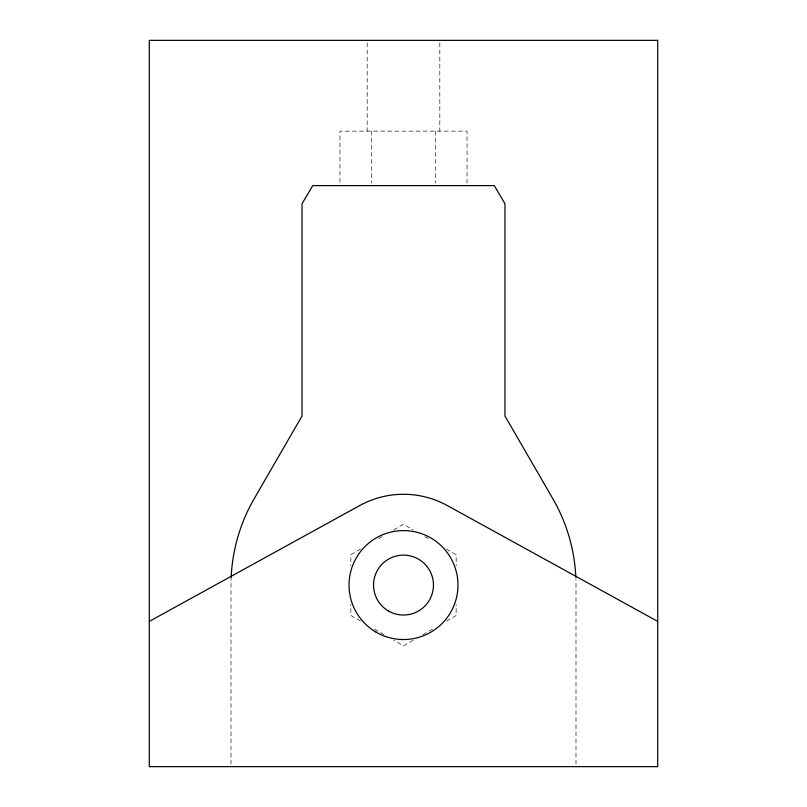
<?xml version="1.0" encoding="UTF-8"?>
<svg xmlns="http://www.w3.org/2000/svg" width="807" height="807" viewBox="0 0 807 807"><rect width="100%" height="100%" fill="white"/><g stroke="black" fill="none" stroke-linecap="round" stroke-linejoin="round"><path stroke-width="0.61" stroke-dasharray="4.04 3.03" d="M360.517 549.093L350.843 554.671L350.843 565.838M378.786 538.541L382.004 536.685M393.826 529.856L403.5 524.268L413.174 529.856M413.174 640.294L403.5 645.882L393.826 640.294M422.848 634.706L432.512 629.127M446.483 621.057L456.157 615.479L456.157 604.312M424.996 536.685L428.214 538.541M446.483 549.093L456.157 554.671L456.157 565.838M360.517 621.057L350.843 615.479L350.843 604.312M374.488 629.127L384.152 634.706M575.996 764.148L575.996 585.075A172.506 172.506 0 0 0 575.905 578.841M467.051 183.139L467.051 131.138L339.949 131.138L339.949 183.139M439.815 42.872L439.815 131.138M435.276 131.138L435.276 183.139M371.724 131.138L371.724 183.139M367.185 42.872L367.185 131.138M231.004 764.128L231.004 585.075A172.506 172.506 0 0 1 231.175 577.277"/><path stroke-width="1.21" d="M149.295 621.39L359.71 505.545A90.788 90.788 0 0 1 447.29 505.545L657.705 621.39M231.175 577.277A172.506 172.506 0 0 1 231.226 576.279L231.256 575.724A172.506 172.506 0 0 1 254.195 498.696L302.04 415.988L302.04 203.757L312.713 185.61L494.288 185.61L504.96 203.757L504.96 415.988L552.815 498.696A172.506 172.506 0 0 1 575.764 575.724L575.774 576.279A172.506 172.506 0 0 1 575.845 577.277M657.705 40.35L149.295 40.35L149.295 766.65L657.705 766.65L657.705 40.35M376.072 632.133A54.473 54.473 0 0 0 457.973 585.297A54.473 54.473 0 0 0 376.455 537.785A54.473 54.473 0 0 0 376.072 632.133M388.238 610.859A29.96 29.96 0 0 0 433.46 585.408A29.96 29.96 0 0 0 388.803 558.969A29.96 29.96 0 0 0 388.238 610.859"/></g></svg>
